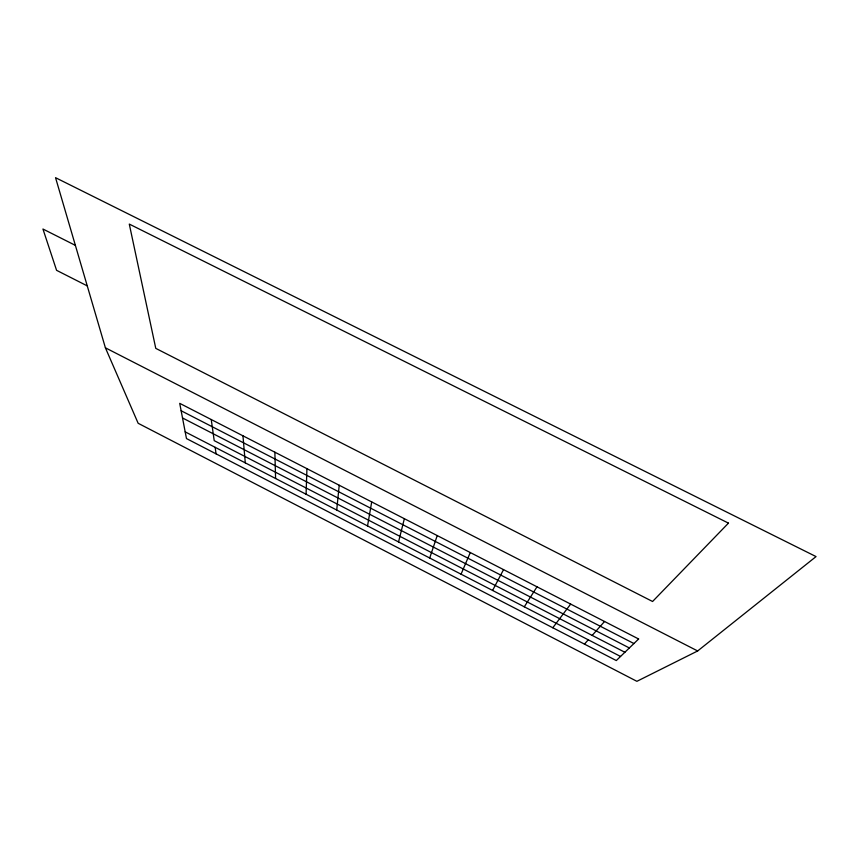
<?xml version="1.0" encoding="UTF-8"?>
<svg xmlns="http://www.w3.org/2000/svg" width="859" height="859" viewBox="0 0 859 859"><rect width="100%" height="100%" fill="white"/><g stroke="black" fill="none" stroke-linecap="round" stroke-linejoin="round"><path stroke-width="1.29" d="M306.072 494.226L306.942 468.67M336.717 510.042L339.219 485.249M367.534 525.944L371.7 501.924M398.533 541.932L404.364 518.696M429.704 558.006L437.22 535.565M461.058 574.188L470.281 552.541M492.583 590.455L503.546 569.624M524.301 606.808L537.004 586.804M552.799 627.757L570.666 604.092M584.464 644.1L588.265 639.815M592.173 635.413L604.543 621.486M697.658 650.961L816.05 556.589L55.545 177.684L105.399 347.809L138.149 423.283L636.895 681.316L697.658 650.961L105.399 347.809M75.377 245.373L42.95 229.031L56.576 270.327L87.253 285.886M181.142 410.752L633.91 643.531M182.527 417.968L629.336 647.954M624.88 652.26L214.213 440.646L211.239 419.525M185.19 431.862L620.531 656.459M215.158 447.324L216.071 453.853M242.957 435.814L245.287 462.872M274.859 452.188L275.589 478.506M728.464 523.131L652.572 601.493L155.769 348.367L129.28 224.07L728.464 523.131M638.624 638.989L616.3 660.55L186.467 438.562L179.714 403.343L638.624 638.989"/></g></svg>
